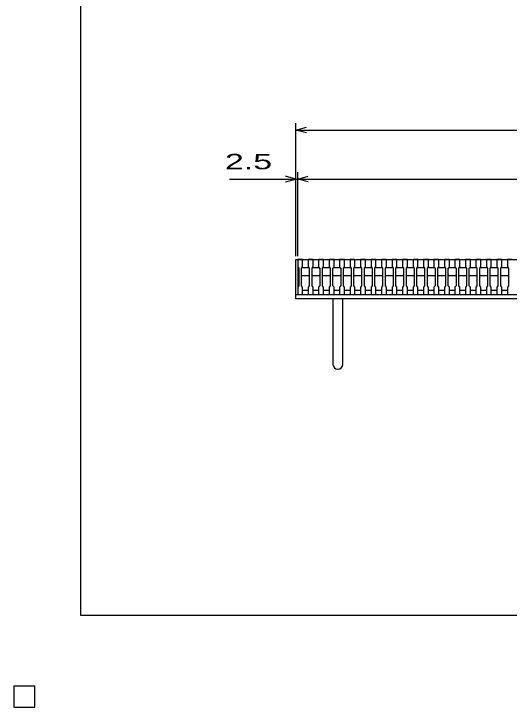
# Model space of a CAD drawing. Units: millimetres, scale not verified. Extents: x -1820 to 1736, y -1282 to 1048.
# Drawn here: x -1820 to -1112, y -1282 to -291 of the extents above; entities that cross this region are included whole.
import ezdxf
from ezdxf.enums import TextEntityAlignment as Align

# ---------------------------------------------------------------- set-up
doc = ezdxf.new("R2010")
doc.units = ezdxf.units.MM
doc.header["$LTSCALE"] = 10
for name, color, linetype, lineweight in [('0_2', 150, 'Continuous', 25), ('16', 3, 'Continuous', 25), ('19', 6, 'Continuous', 25), ('22', 4, 'Continuous', 25)]:
    doc.layers.add(name, color=color, linetype=linetype, lineweight=lineweight)
doc.styles.add('ベクトル', font='')
doc.styles.get('ベクトル').set_extended_font_data('ベクトル')

msp = doc.modelspace()

# ---------------------------------------------------------------- linework, layer by layer
at = {"layer": '0_2'}
for p, q in [((-1724, -1151.5), (-1724, 1048.5)), ((1736, -1151.5), (-1724, -1151.5))]:
    msp.add_line(p, q, dxfattribs=at)
at = {"layer": '16'}
for p, q in [((-1414, -642.5), (-1414, -641.8)), ((-1414, -641.8), (-1407, -641.8)), ((-1414, -642.5), (-1414, -653)), ((-1407, -642.5), (-1414, -642.5)), ((-1414, -642.5), (-1414, -686.5)), ((-1414, -642.5), (-419, -642.5)), ((-1407, -641.8), (-1407, -642.5)), ((-1407, -653), (-1407, -642.5)), ((-1399, -642.5), (-1399, -641.8)), ((-1399, -641.8), (-1392, -641.8)), ((-1399, -642.5), (-1399, -653)), ((-1392, -642.5), (-1399, -642.5)), ((-1392, -641.8), (-1392, -642.5)), ((-1392, -653), (-1392, -642.5)), ((-1384, -642.5), (-1384, -641.8)), ((-1384, -641.8), (-1377, -641.8)), ((-1384, -642.5), (-1384, -653)), ((-1377, -642.5), (-1384, -642.5)), ((-1377, -641.8), (-1377, -642.5)), ((-1377, -653), (-1377, -642.5)), ((-1369, -642.5), (-1369, -641.8)), ((-1369, -641.8), (-1362, -641.8)), ((-1369, -642.5), (-1369, -653)), ((-1362, -642.5), (-1369, -642.5)), ((-1362, -641.8), (-1362, -642.5)), ((-1362, -653), (-1362, -642.5)), ((-1354, -642.5), (-1354, -641.8)), ((-1354, -641.8), (-1347, -641.8)), ((-1354, -642.5), (-1354, -653)), ((-1347, -642.5), (-1354, -642.5)), ((-1347, -641.8), (-1347, -642.5)), ((-1347, -653), (-1347, -642.5)), ((-1339, -642.5), (-1339, -641.8)), ((-1339, -641.8), (-1332, -641.8)), ((-1339, -642.5), (-1339, -653)), ((-1332, -642.5), (-1339, -642.5)), ((-1332, -641.8), (-1332, -642.5)), ((-1332, -653), (-1332, -642.5)), ((-1324, -642.5), (-1324, -641.8)), ((-1324, -641.8), (-1317, -641.8)), ((-1324, -642.5), (-1324, -653)), ((-1317, -642.5), (-1324, -642.5)), ((-1317, -641.8), (-1317, -642.5)), ((-1317, -653), (-1317, -642.5)), ((-1309, -642.5), (-1309, -641.8)), ((-1309, -641.8), (-1302, -641.8)), ((-1309, -642.5), (-1309, -653)), ((-1302, -642.5), (-1309, -642.5)), ((-1302, -641.8), (-1302, -642.5)), ((-1302, -653), (-1302, -642.5)), ((-1294, -642.5), (-1294, -641.8)), ((-1294, -641.8), (-1287, -641.8)), ((-1294, -642.5), (-1294, -653)), ((-1287, -642.5), (-1294, -642.5)), ((-1287, -641.8), (-1287, -642.5)), ((-1287, -653), (-1287, -642.5)), ((-1279, -642.5), (-1279, -641.8)), ((-1279, -641.8), (-1272, -641.8)), ((-1279, -642.5), (-1279, -653)), ((-1272, -642.5), (-1279, -642.5)), ((-1272, -641.8), (-1272, -642.5)), ((-1272, -653), (-1272, -642.5)), ((-1264, -642.5), (-1264, -641.8)), ((-1264, -641.8), (-1257, -641.8)), ((-1264, -642.5), (-1264, -653)), ((-1257, -642.5), (-1264, -642.5)), ((-1257, -641.8), (-1257, -642.5)), ((-1257, -653), (-1257, -642.5)), ((-1249, -642.5), (-1249, -641.8)), ((-1249, -641.8), (-1242, -641.8)), ((-1249, -642.5), (-1249, -653)), ((-1242, -642.5), (-1249, -642.5)), ((-1242, -641.8), (-1242, -642.5)), ((-1242, -653), (-1242, -642.5)), ((-1234, -642.5), (-1234, -641.8)), ((-1234, -641.8), (-1227, -641.8)), ((-1234, -642.5), (-1234, -653)), ((-1227, -642.5), (-1234, -642.5)), ((-1227, -641.8), (-1227, -642.5)), ((-1227, -653), (-1227, -642.5)), ((-1219, -642.5), (-1219, -641.8)), ((-1219, -641.8), (-1212, -641.8)), ((-1219, -642.5), (-1219, -653)), ((-1212, -642.5), (-1219, -642.5)), ((-1212, -641.8), (-1212, -642.5)), ((-1212, -653), (-1212, -642.5)), ((-1204, -642.5), (-1204, -641.8)), ((-1204, -641.8), (-1197, -641.8)), ((-1204, -642.5), (-1204, -653)), ((-1197, -642.5), (-1204, -642.5)), ((-1197, -641.8), (-1197, -642.5)), ((-1197, -653), (-1197, -642.5)), ((-1189, -642.5), (-1189, -641.8)), ((-1189, -641.8), (-1182, -641.8)), ((-1189, -642.5), (-1189, -653)), ((-1182, -642.5), (-1189, -642.5)), ((-1182, -641.8), (-1182, -642.5)), ((-1182, -653), (-1182, -642.5)), ((-1174, -642.5), (-1174, -641.8)), ((-1174, -641.8), (-1167, -641.8)), ((-1174, -642.5), (-1174, -653)), ((-1167, -642.5), (-1174, -642.5)), ((-1167, -641.8), (-1167, -642.5)), ((-1167, -653), (-1167, -642.5)), ((-1159, -642.5), (-1159, -641.8)), ((-1159, -641.8), (-1152, -641.8)), ((-1159, -642.5), (-1159, -653)), ((-1152, -642.5), (-1159, -642.5)), ((-1152, -641.8), (-1152, -642.5)), ((-1152, -653), (-1152, -642.5)), ((-1144, -642.5), (-1144, -641.8)), ((-1144, -641.8), (-1137, -641.8)), ((-1144, -642.5), (-1144, -653)), ((-1137, -642.5), (-1144, -642.5)), ((-1137, -641.8), (-1137, -642.5)), ((-1137, -653), (-1137, -642.5)), ((-1129, -642.5), (-1129, -641.8)), ((-1129, -641.8), (-1122, -641.8)), ((-1129, -642.5), (-1129, -653)), ((-1122, -642.5), (-1129, -642.5)), ((-1122, -641.8), (-1122, -642.5)), ((-1122, -653), (-1122, -642.5)), ((-1114, -642.5), (-1114, -641.8)), ((-1114, -641.8), (-1107, -641.8)), ((-1114, -642.5), (-1114, -653)), ((-1107, -642.5), (-1114, -642.5)), ((-1414, -653), (-1412.5, -655)), ((-1408.5, -655), (-1407, -653)), ((-1408.5, -655), (-1407.5, -654)), ((-1407.5, -654), (-1398.5, -654)), ((-1399, -653), (-1397.5, -655)), ((-1398.5, -654), (-1397.5, -655)), ((-1393.5, -655), (-1392, -653)), ((-1393.5, -655), (-1392.5, -654)), ((-1392.5, -654), (-1383.5, -654)), ((-1384, -653), (-1382.5, -655)), ((-1383.5, -654), (-1382.5, -655)), ((-1378.5, -655), (-1377, -653)), ((-1378.5, -655), (-1377.5, -654)), ((-1377.5, -654), (-1368.5, -654)), ((-1369, -653), (-1367.5, -655)), ((-1368.5, -654), (-1367.5, -655)), ((-1363.5, -655), (-1362, -653)), ((-1363.5, -655), (-1362.5, -654)), ((-1362.5, -654), (-1353.5, -654)), ((-1354, -653), (-1352.5, -655)), ((-1353.5, -654), (-1352.5, -655)), ((-1348.5, -655), (-1347, -653)), ((-1348.5, -655), (-1347.5, -654)), ((-1347.5, -654), (-1338.5, -654)), ((-1339, -653), (-1337.5, -655)), ((-1338.5, -654), (-1337.5, -655)), ((-1333.5, -655), (-1332, -653)), ((-1333.5, -655), (-1332.5, -654)), ((-1332.5, -654), (-1323.5, -654)), ((-1324, -653), (-1322.5, -655)), ((-1323.5, -654), (-1322.5, -655)), ((-1318.5, -655), (-1317, -653)), ((-1318.5, -655), (-1317.5, -654)), ((-1317.5, -654), (-1308.5, -654)), ((-1309, -653), (-1307.5, -655)), ((-1308.5, -654), (-1307.5, -655)), ((-1303.5, -655), (-1302, -653)), ((-1303.5, -655), (-1302.5, -654)), ((-1302.5, -654), (-1293.5, -654)), ((-1294, -653), (-1292.5, -655)), ((-1293.5, -654), (-1292.5, -655)), ((-1288.5, -655), (-1287, -653)), ((-1288.5, -655), (-1287.5, -654)), ((-1287.5, -654), (-1278.5, -654)), ((-1279, -653), (-1277.5, -655)), ((-1278.5, -654), (-1277.5, -655)), ((-1273.5, -655), (-1272, -653)), ((-1273.5, -655), (-1272.5, -654)), ((-1272.5, -654), (-1263.5, -654)), ((-1264, -653), (-1262.5, -655)), ((-1263.5, -654), (-1262.5, -655)), ((-1258.5, -655), (-1257, -653)), ((-1258.5, -655), (-1257.5, -654)), ((-1257.5, -654), (-1248.5, -654)), ((-1249, -653), (-1247.5, -655)), ((-1248.5, -654), (-1247.5, -655)), ((-1243.5, -655), (-1242, -653)), ((-1243.5, -655), (-1242.5, -654)), ((-1242.5, -654), (-1233.5, -654)), ((-1234, -653), (-1232.5, -655)), ((-1233.5, -654), (-1232.5, -655)), ((-1228.5, -655), (-1227, -653)), ((-1228.5, -655), (-1227.5, -654)), ((-1227.5, -654), (-1218.5, -654)), ((-1219, -653), (-1217.5, -655)), ((-1218.5, -654), (-1217.5, -655)), ((-1213.5, -655), (-1212, -653)), ((-1213.5, -655), (-1212.5, -654)), ((-1212.5, -654), (-1203.5, -654)), ((-1204, -653), (-1202.5, -655)), ((-1203.5, -654), (-1202.5, -655)), ((-1198.5, -655), (-1197, -653)), ((-1198.5, -655), (-1197.5, -654)), ((-1197.5, -654), (-1188.5, -654)), ((-1189, -653), (-1187.5, -655)), ((-1188.5, -654), (-1187.5, -655)), ((-1183.5, -655), (-1182, -653)), ((-1183.5, -655), (-1182.5, -654)), ((-1182.5, -654), (-1173.5, -654)), ((-1174, -653), (-1172.5, -655)), ((-1173.5, -654), (-1172.5, -655)), ((-1168.5, -655), (-1167, -653)), ((-1168.5, -655), (-1167.5, -654)), ((-1167.5, -654), (-1158.5, -654)), ((-1159, -653), (-1157.5, -655)), ((-1158.5, -654), (-1157.5, -655)), ((-1153.5, -655), (-1152, -653)), ((-1153.5, -655), (-1152.5, -654)), ((-1152.5, -654), (-1143.5, -654)), ((-1144, -653), (-1142.5, -655)), ((-1143.5, -654), (-1142.5, -655)), ((-1138.5, -655), (-1137, -653)), ((-1138.5, -655), (-1137.5, -654)), ((-1137.5, -654), (-1128.5, -654)), ((-1129, -653), (-1127.5, -655)), ((-1128.5, -654), (-1127.5, -655)), ((-1123.5, -655), (-1122, -653)), ((-1123.5, -655), (-1122.5, -654)), ((-1122.5, -654), (-1113.5, -654)), ((-1114, -653), (-1112.5, -655)), ((-1113.5, -654), (-1112.5, -655)), ((-1412.5, -655), (-1412.5, -680)), ((-1408.5, -680), (-1408.5, -655)), ((-1397.5, -655), (-1397.5, -680)), ((-1393.5, -680), (-1393.5, -655)), ((-1382.5, -655), (-1382.5, -680)), ((-1378.5, -680), (-1378.5, -655)), ((-1367.5, -655), (-1367.5, -680)), ((-1363.5, -680), (-1363.5, -655)), ((-1352.5, -655), (-1352.5, -680)), ((-1348.5, -680), (-1348.5, -655)), ((-1337.5, -655), (-1337.5, -680)), ((-1333.5, -680), (-1333.5, -655)), ((-1322.5, -655), (-1322.5, -680)), ((-1318.5, -680), (-1318.5, -655)), ((-1307.5, -655), (-1307.5, -680)), ((-1303.5, -680), (-1303.5, -655)), ((-1292.5, -655), (-1292.5, -680)), ((-1288.5, -680), (-1288.5, -655)), ((-1277.5, -655), (-1277.5, -680)), ((-1273.5, -680), (-1273.5, -655)), ((-1262.5, -655), (-1262.5, -680)), ((-1258.5, -680), (-1258.5, -655)), ((-1247.5, -655), (-1247.5, -680)), ((-1243.5, -680), (-1243.5, -655)), ((-1232.5, -655), (-1232.5, -680)), ((-1228.5, -680), (-1228.5, -655)), ((-1217.5, -655), (-1217.5, -680)), ((-1213.5, -680), (-1213.5, -655)), ((-1202.5, -655), (-1202.5, -680)), ((-1198.5, -680), (-1198.5, -655)), ((-1187.5, -655), (-1187.5, -680)), ((-1183.5, -680), (-1183.5, -655)), ((-1172.5, -655), (-1172.5, -680)), ((-1168.5, -680), (-1168.5, -655)), ((-1157.5, -655), (-1157.5, -680)), ((-1153.5, -680), (-1153.5, -655)), ((-1142.5, -655), (-1142.5, -680)), ((-1138.5, -680), (-1138.5, -655)), ((-1127.5, -655), (-1127.5, -680)), ((-1123.5, -680), (-1123.5, -655)), ((-1112.5, -655), (-1112.5, -680)), ((-1407.5, -666), (-1408.5, -665)), ((-1398.5, -666), (-1407.5, -666)), ((-1397.5, -665), (-1398.5, -666)), ((-1392.5, -666), (-1393.5, -665)), ((-1383.5, -666), (-1392.5, -666)), ((-1382.5, -665), (-1383.5, -666)), ((-1377.5, -666), (-1378.5, -665)), ((-1368.5, -666), (-1377.5, -666)), ((-1367.5, -665), (-1368.5, -666)), ((-1362.5, -666), (-1363.5, -665)), ((-1353.5, -666), (-1362.5, -666)), ((-1352.5, -665), (-1353.5, -666)), ((-1347.5, -666), (-1348.5, -665)), ((-1338.5, -666), (-1347.5, -666)), ((-1337.5, -665), (-1338.5, -666)), ((-1332.5, -666), (-1333.5, -665)), ((-1323.5, -666), (-1332.5, -666)), ((-1322.5, -665), (-1323.5, -666)), ((-1317.5, -666), (-1318.5, -665)), ((-1308.5, -666), (-1317.5, -666)), ((-1307.5, -665), (-1308.5, -666)), ((-1302.5, -666), (-1303.5, -665)), ((-1293.5, -666), (-1302.5, -666)), ((-1292.5, -665), (-1293.5, -666)), ((-1287.5, -666), (-1288.5, -665)), ((-1278.5, -666), (-1287.5, -666)), ((-1277.5, -665), (-1278.5, -666)), ((-1272.5, -666), (-1273.5, -665)), ((-1263.5, -666), (-1272.5, -666)), ((-1262.5, -665), (-1263.5, -666)), ((-1257.5, -666), (-1258.5, -665)), ((-1248.5, -666), (-1257.5, -666)), ((-1247.5, -665), (-1248.5, -666)), ((-1242.5, -666), (-1243.5, -665)), ((-1233.5, -666), (-1242.5, -666)), ((-1232.5, -665), (-1233.5, -666)), ((-1227.5, -666), (-1228.5, -665)), ((-1218.5, -666), (-1227.5, -666)), ((-1217.5, -665), (-1218.5, -666)), ((-1212.5, -666), (-1213.5, -665)), ((-1203.5, -666), (-1212.5, -666)), ((-1202.5, -665), (-1203.5, -666)), ((-1197.5, -666), (-1198.5, -665)), ((-1188.5, -666), (-1197.5, -666)), ((-1187.5, -665), (-1188.5, -666)), ((-1182.5, -666), (-1183.5, -665)), ((-1173.5, -666), (-1182.5, -666)), ((-1172.5, -665), (-1173.5, -666)), ((-1167.5, -666), (-1168.5, -665)), ((-1158.5, -666), (-1167.5, -666)), ((-1157.5, -665), (-1158.5, -666)), ((-1152.5, -666), (-1153.5, -665)), ((-1143.5, -666), (-1152.5, -666)), ((-1142.5, -665), (-1143.5, -666)), ((-1137.5, -666), (-1138.5, -665)), ((-1128.5, -666), (-1137.5, -666)), ((-1127.5, -665), (-1128.5, -666)), ((-1122.5, -666), (-1123.5, -665)), ((-1113.5, -666), (-1122.5, -666)), ((-1112.5, -665), (-1113.5, -666)), ((-1412.5, -680), (-1414, -682)), ((-1414, -682), (-1414, -692.5)), ((-1407, -682), (-1408.5, -680)), ((-1407, -692.5), (-1407, -682)), ((-1397.5, -680), (-1399, -682)), ((-1399, -682), (-1399, -692.5)), ((-1392, -682), (-1393.5, -680)), ((-1392, -692.5), (-1392, -682)), ((-1382.5, -680), (-1384, -682)), ((-1384, -682), (-1384, -692.5)), ((-1377, -682), (-1378.5, -680)), ((-1377, -692.5), (-1377, -682)), ((-1367.5, -680), (-1369, -682)), ((-1369, -682), (-1369, -692.5)), ((-1362, -682), (-1363.5, -680)), ((-1362, -692.5), (-1362, -682)), ((-1352.5, -680), (-1354, -682)), ((-1354, -682), (-1354, -692.5)), ((-1347, -682), (-1348.5, -680)), ((-1347, -692.5), (-1347, -682)), ((-1337.5, -680), (-1339, -682)), ((-1339, -682), (-1339, -692.5)), ((-1332, -682), (-1333.5, -680)), ((-1332, -692.5), (-1332, -682)), ((-1322.5, -680), (-1324, -682)), ((-1324, -682), (-1324, -692.5)), ((-1317, -682), (-1318.5, -680)), ((-1317, -692.5), (-1317, -682)), ((-1307.5, -680), (-1309, -682)), ((-1309, -682), (-1309, -692.5)), ((-1302, -682), (-1303.5, -680)), ((-1302, -692.5), (-1302, -682)), ((-1292.5, -680), (-1294, -682)), ((-1294, -682), (-1294, -692.5)), ((-1287, -682), (-1288.5, -680)), ((-1287, -692.5), (-1287, -682)), ((-1277.5, -680), (-1279, -682)), ((-1279, -682), (-1279, -692.5)), ((-1272, -682), (-1273.5, -680)), ((-1272, -692.5), (-1272, -682)), ((-1262.5, -680), (-1264, -682)), ((-1264, -682), (-1264, -692.5)), ((-1257, -682), (-1258.5, -680)), ((-1257, -692.5), (-1257, -682)), ((-1247.5, -680), (-1249, -682)), ((-1249, -682), (-1249, -692.5)), ((-1242, -682), (-1243.5, -680)), ((-1242, -692.5), (-1242, -682)), ((-1232.5, -680), (-1234, -682)), ((-1234, -682), (-1234, -692.5)), ((-1227, -682), (-1228.5, -680)), ((-1227, -692.5), (-1227, -682)), ((-1217.5, -680), (-1219, -682)), ((-1219, -682), (-1219, -692.5)), ((-1212, -682), (-1213.5, -680)), ((-1212, -692.5), (-1212, -682)), ((-1202.5, -680), (-1204, -682)), ((-1204, -682), (-1204, -692.5)), ((-1197, -682), (-1198.5, -680)), ((-1197, -692.5), (-1197, -682)), ((-1187.5, -680), (-1189, -682)), ((-1189, -682), (-1189, -692.5)), ((-1182, -682), (-1183.5, -680)), ((-1182, -692.5), (-1182, -682)), ((-1172.5, -680), (-1174, -682)), ((-1174, -682), (-1174, -692.5)), ((-1167, -682), (-1168.5, -680)), ((-1167, -692.5), (-1167, -682)), ((-1157.5, -680), (-1159, -682)), ((-1159, -682), (-1159, -692.5)), ((-1152, -682), (-1153.5, -680)), ((-1152, -692.5), (-1152, -682)), ((-1142.5, -680), (-1144, -682)), ((-1144, -682), (-1144, -692.5)), ((-1137, -682), (-1138.5, -680)), ((-1137, -692.5), (-1137, -682)), ((-1127.5, -680), (-1129, -682)), ((-1129, -682), (-1129, -692.5)), ((-1122, -682), (-1123.5, -680)), ((-1122, -692.5), (-1122, -682)), ((-1112.5, -680), (-1114, -682)), ((-1114, -682), (-1114, -692.5)), ((-1414, -692.5), (-1407, -692.5)), ((-1407, -686.5), (-1399, -686.5)), ((-1399, -692.5), (-1392, -692.5)), ((-1392, -686.5), (-1384, -686.5)), ((-1384, -692.5), (-1377, -692.5)), ((-1377, -686.5), (-1369, -686.5)), ((-1369, -692.5), (-1362, -692.5)), ((-1362, -686.5), (-1354, -686.5)), ((-1354, -692.5), (-1347, -692.5)), ((-1347, -686.5), (-1339, -686.5)), ((-1339, -692.5), (-1332, -692.5)), ((-1332, -686.5), (-1324, -686.5)), ((-1324, -692.5), (-1317, -692.5)), ((-1317, -686.5), (-1309, -686.5)), ((-1309, -692.5), (-1302, -692.5)), ((-1302, -686.5), (-1294, -686.5)), ((-1294, -692.5), (-1287, -692.5)), ((-1287, -686.5), (-1279, -686.5)), ((-1279, -692.5), (-1272, -692.5)), ((-1272, -686.5), (-1264, -686.5)), ((-1264, -692.5), (-1257, -692.5)), ((-1257, -686.5), (-1249, -686.5)), ((-1249, -692.5), (-1242, -692.5)), ((-1242, -686.5), (-1234, -686.5)), ((-1234, -692.5), (-1227, -692.5)), ((-1227, -686.5), (-1219, -686.5)), ((-1219, -692.5), (-1212, -692.5)), ((-1212, -686.5), (-1204, -686.5)), ((-1204, -692.5), (-1197, -692.5)), ((-1197, -686.5), (-1189, -686.5)), ((-1189, -692.5), (-1182, -692.5)), ((-1182, -686.5), (-1174, -686.5)), ((-1174, -692.5), (-1167, -692.5)), ((-1167, -686.5), (-1159, -686.5)), ((-1159, -692.5), (-1152, -692.5)), ((-1152, -686.5), (-1144, -686.5)), ((-1144, -692.5), (-1137, -692.5)), ((-1137, -686.5), (-1129, -686.5)), ((-1129, -692.5), (-1122, -692.5)), ((-1122, -686.5), (-1114, -686.5)), ((-1114, -692.5), (-1107, -692.5)), ((-1790, -1252.5), (-1820, -1252.5)), ((-1820, -1252.5), (-1820, -1282.5)), ((-1790, -1252.5), (-1820, -1252.5)), ((-1820, -1252.5), (-1820, -1282.5)), ((-1790, -1252.5), (-1820, -1252.5)), ((-1820, -1252.5), (-1820, -1282.5)), ((-1790, -1252.5), (-1820, -1252.5)), ((-1820, -1252.5), (-1820, -1282.5)), ((-1790, -1252.5), (-1820, -1252.5)), ((-1820, -1252.5), (-1820, -1282.5)), ((-1790, -1282.5), (-1790, -1252.5)), ((-1790, -1282.5), (-1790, -1252.5)), ((-1790, -1282.5), (-1790, -1252.5)), ((-1790, -1282.5), (-1790, -1252.5)), ((-1790, -1282.5), (-1790, -1252.5)), ((-1820, -1282.5), (-1790, -1282.5)), ((-1820, -1282.5), (-1790, -1282.5)), ((-1820, -1282.5), (-1790, -1282.5)), ((-1820, -1282.5), (-1790, -1282.5)), ((-1820, -1282.5), (-1790, -1282.5))]:
    msp.add_line(p, q, dxfattribs=at)
at = {"layer": '19'}
for p, q in [((-1416.5, -692.5), (-1416.5, -642.5)), ((-1416.5, -642.5), (-1414, -642.5)), ((-1416.5, -692.5), (-416.5, -692.5)), ((-1416.5, -698.5), (-1416.5, -692.5)), ((-416.5, -698.5), (-1416.5, -698.5)), ((-1363.5, -698.5), (-1363.5, -792.5)), ((-1349.5, -792.5), (-1349.5, -698.5))]:
    msp.add_line(p, q, dxfattribs=at)
msp.add_arc((-1356.5, -792.5), 7, 180, 0, dxfattribs=at)
at = {"layer": '22'}
for p, q in [((-1416.5, -637.5), (-1416.5, -447.5)), ((-1416.5, -457.5), (-1401.5, -453.5)), ((-1401.5, -461.5), (-1416.5, -457.5)), ((-1416.5, -457.5), (-416.5, -457.5)), ((-1416.5, -527.5), (-1431.5, -523.5)), ((-1416.5, -637.5), (-1416.5, -517.5)), ((-1414, -637.5), (-1414, -517.5)), ((-1414, -527.5), (-1399, -523.5)), ((-1511.5, -527.5), (-1416.5, -527.5)), ((-1431.5, -531.5), (-1416.5, -527.5)), ((-1416.5, -527.5), (-1414, -527.5)), ((-1399, -531.5), (-1414, -527.5)), ((-1414, -527.5), (-419, -527.5))]:
    msp.add_line(p, q, dxfattribs=at)
at = {"layer": '22', "color": 2}
for p, q in [((-1790, -1252.5), (-1820, -1252.5)), ((-1820, -1252.5), (-1820, -1282.5)), ((-1790, -1252.5), (-1820, -1252.5)), ((-1820, -1252.5), (-1820, -1282.5)), ((-1790, -1252.5), (-1820, -1252.5)), ((-1820, -1252.5), (-1820, -1282.5)), ((-1790, -1282.5), (-1790, -1252.5)), ((-1790, -1282.5), (-1790, -1252.5)), ((-1790, -1282.5), (-1790, -1252.5)), ((-1820, -1282.5), (-1790, -1282.5)), ((-1820, -1282.5), (-1790, -1282.5)), ((-1820, -1282.5), (-1790, -1282.5))]:
    msp.add_line(p, q, dxfattribs=at)

# ---------------------------------------------------------------- texts
at = {"layer": '22', "color": 2, "style": 'ベクトル', "width": 1.65}
msp.add_text(' 2.5 ', height=21.99, dxfattribs=at).set_placement((-1531.5, -502.5), align=Align.MIDDLE_LEFT)

doc.saveas('drawing.dxf')
